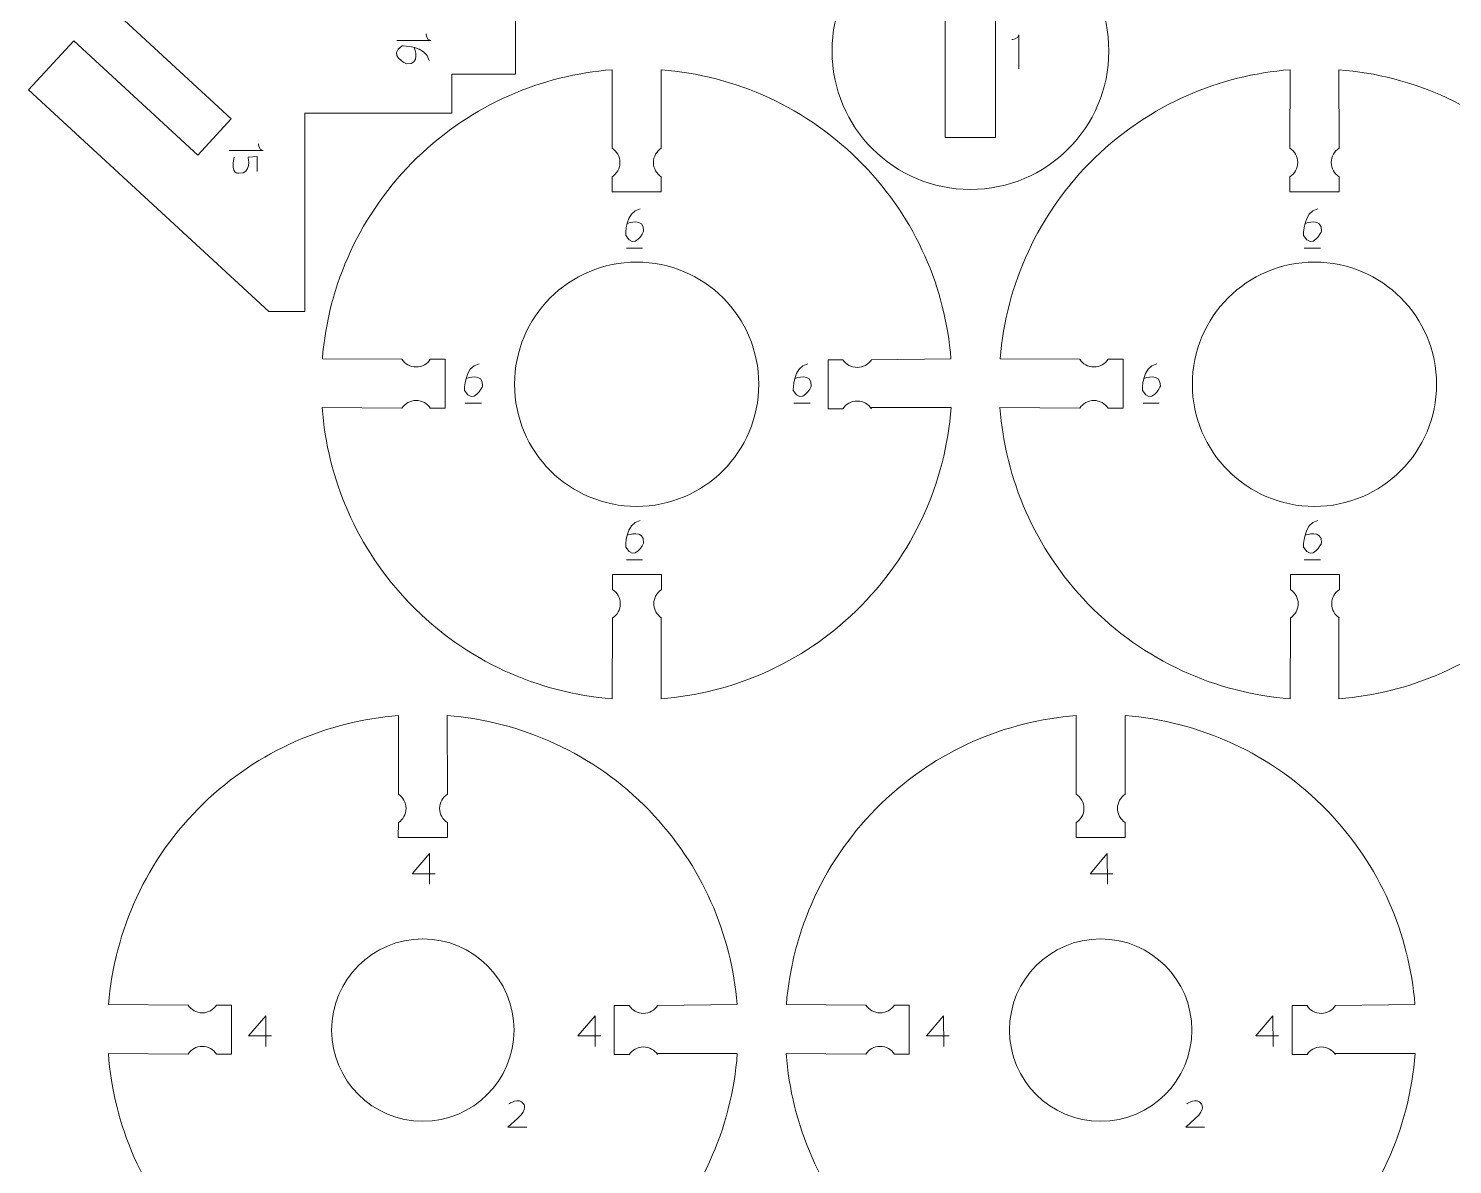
# Model space of a CAD drawing. Header units: centimetres. Extents: x -25 to 25, y -32.5 to 32.5.
# Drawn here: x -14.42 to -5.68, y 5.21 to 12.18 of the extents above; entities that cross this region are included whole.
import ezdxf

# ---------------------------------------------------------------- set-up
doc = ezdxf.new("R2010")
doc.units = ezdxf.units.CM
doc.header["$MEASUREMENT"] = 0
doc.layers.add('Capa 1', color=7, linetype='Continuous')

msp = doc.modelspace()

# ---------------------------------------------------------------- linework, layer by layer
at = {"layer": 'Capa 1', "color": 250, "lineweight": 18}
for centre in [(-10.68886, 9.99832), (-6.52608, 9.99832)]:
    msp.add_ellipse(centre, major_axis=(0, 0.75), ratio=1, dxfattribs=at)
at = {"layer": 'Capa 1', "color": 250, "lineweight": 9}
for points, knots in [([(-9.48906, 12.04405), (-9.48906, 12.51348), (-9.1085, 12.89404), (-8.63906, 12.89404), (-8.63906, 12.89404), (-8.16962, 12.89404), (-7.78907, 12.51348), (-7.78907, 12.04405), (-7.78907, 12.04405), (-7.78907, 11.57461), (-8.16962, 11.19404), (-8.63906, 11.19404), (-8.63906, 11.19404), (-9.1085, 11.19404), (-9.48906, 11.57461), (-9.48906, 12.04405)], [0, 0, 0, 0, 0.2, 0.2, 0.2, 0.2, 0.4, 0.4, 0.4, 0.4, 0.6, 0.6, 0.6, 0.6, 1, 1, 1, 1]), ([(-14.42396, 11.80524), (-14.42396, 11.80524), (-14.14582, 12.10707), (-14.14582, 12.10707), (-14.14582, 12.10707), (-14.14582, 12.10707), (-13.38414, 11.40518), (-13.38414, 11.40518), (-13.38414, 11.40518), (-13.38414, 11.40518), (-13.17885, 11.62796), (-13.17885, 11.62796), (-13.17885, 11.62796), (-13.17885, 11.62796), (-13.94053, 12.32985), (-13.94053, 12.32985), (-13.94053, 12.32985), (-13.94053, 12.32985), (-13.68734, 12.60461), (-13.68734, 12.60461), (-13.68734, 12.60461), (-13.68734, 12.60461), (-13.12743, 12.29849), (-13.12743, 12.29849), (-13.12743, 12.29849), (-13.12743, 12.29849), (-12.13513, 12.29849), (-12.13513, 12.29849), (-12.13513, 12.29849), (-12.13513, 12.29849), (-12.13513, 12.49178), (-12.13513, 12.49178), (-12.13513, 12.49178), (-12.13513, 12.49178), (-11.82379, 12.49167), (-11.82379, 12.49167), (-11.82379, 12.49167), (-11.82379, 12.49167), (-11.82379, 12.24104), (-11.82379, 12.24104), (-11.82379, 12.24104), (-11.82379, 12.24104), (-11.43375, 12.24104), (-11.43375, 12.24104), (-11.43375, 12.24104), (-11.43375, 12.24104), (-11.43375, 11.90136), (-11.43375, 11.90136), (-11.43375, 11.90136), (-11.43375, 11.90136), (-11.82349, 11.90136), (-11.82349, 11.90136), (-11.82349, 11.90136), (-11.82349, 11.90136), (-11.82349, 11.66245), (-11.82349, 11.66245), (-11.82349, 11.66245), (-11.82349, 11.66245), (-12.72665, 11.66245), (-12.72665, 11.66245), (-12.72665, 11.66245), (-12.72665, 11.66245), (-12.72665, 10.44443), (-12.72665, 10.44443), (-12.72665, 10.44443), (-12.72665, 10.44443), (-12.94725, 10.44443), (-12.94725, 10.44443), (-12.94725, 10.44443), (-12.94725, 10.44443), (-14.42396, 11.80524), (-14.42396, 11.80524)], [0, 0, 0, 0, 0.0526316, 0.0526316, 0.0526316, 0.0526316, 0.1052632, 0.1052632, 0.1052632, 0.1052632, 0.1578947, 0.1578947, 0.1578947, 0.1578947, 0.2105263, 0.2105263, 0.2105263, 0.2105263, 0.2631579, 0.2631579, 0.2631579, 0.2631579, 0.3157895, 0.3157895, 0.3157895, 0.3157895, 0.3684211, 0.3684211, 0.3684211, 0.3684211, 0.4210526, 0.4210526, 0.4210526, 0.4210526, 0.4736842, 0.4736842, 0.4736842, 0.4736842, 0.5263158, 0.5263158, 0.5263158, 0.5263158, 0.5789474, 0.5789474, 0.5789474, 0.5789474, 0.6315789, 0.6315789, 0.6315789, 0.6315789, 0.6842105, 0.6842105, 0.6842105, 0.6842105, 0.7368421, 0.7368421, 0.7368421, 0.7368421, 0.7894737, 0.7894737, 0.7894737, 0.7894737, 0.8421053, 0.8421053, 0.8421053, 0.8421053, 0.8947368, 0.8947368, 0.8947368, 0.8947368, 1, 1, 1, 1]), ([(-8.48406, 12.57405), (-8.48406, 12.57405), (-8.48406, 11.51404), (-8.48406, 11.51404), (-8.48406, 11.51404), (-8.48406, 11.51404), (-8.79407, 11.51404), (-8.79407, 11.51404), (-8.79407, 11.51404), (-8.79407, 11.51404), (-8.79407, 12.57405), (-8.79407, 12.57405), (-8.79407, 12.57405), (-8.79407, 12.57405), (-8.48406, 12.57405), (-8.48406, 12.57405)], [0, 0, 0, 0, 0.2, 0.2, 0.2, 0.2, 0.4, 0.4, 0.4, 0.4, 0.6, 0.6, 0.6, 0.6, 1, 1, 1, 1]), ([(-10.83942, 11.44671), (-10.83942, 11.44671), (-10.83888, 11.92925), (-10.83888, 11.92925), (-10.83888, 11.92925), (-11.27324, 11.89577), (-11.69891, 11.71628), (-12.0363, 11.3895), (-12.0363, 11.3895), (-12.38788, 11.04897), (-12.58258, 10.60751), (-12.61913, 10.15519), (-12.61913, 10.15519), (-12.61913, 10.15519), (-12.13052, 10.15219), (-12.13052, 10.15219)], [0, 0, 0, 0, 0.2, 0.2, 0.2, 0.2, 0.4, 0.4, 0.4, 0.4, 0.6, 0.6, 0.6, 0.6, 1, 1, 1, 1]), ([(-9.24716, 10.14899), (-9.24716, 10.14899), (-8.75842, 10.15519), (-8.75842, 10.15519), (-8.75842, 10.15519), (-8.79325, 10.58718), (-8.97259, 11.01016), (-9.29766, 11.34578), (-9.29766, 11.34578), (-9.63993, 11.69915), (-10.08415, 11.894), (-10.53888, 11.92915), (-10.53888, 11.92915), (-10.53888, 11.92915), (-10.53808, 11.44671), (-10.53808, 11.44671)], [0, 0, 0, 0, 0.2, 0.2, 0.2, 0.2, 0.4, 0.4, 0.4, 0.4, 0.6, 0.6, 0.6, 0.6, 1, 1, 1, 1]), ([(-6.67664, 11.44671), (-6.67664, 11.44671), (-6.6761, 11.92925), (-6.6761, 11.92925), (-6.6761, 11.92925), (-7.11046, 11.89577), (-7.53613, 11.71628), (-7.87352, 11.3895), (-7.87352, 11.3895), (-8.2251, 11.04897), (-8.4198, 10.60751), (-8.45635, 10.15519), (-8.45635, 10.15519), (-8.45635, 10.15519), (-7.96774, 10.15219), (-7.96774, 10.15219)], [0, 0, 0, 0, 0.2, 0.2, 0.2, 0.2, 0.4, 0.4, 0.4, 0.4, 0.6, 0.6, 0.6, 0.6, 1, 1, 1, 1]), ([(-5.08438, 10.14899), (-5.08438, 10.14899), (-4.59564, 10.15519), (-4.59564, 10.15519), (-4.59564, 10.15519), (-4.63047, 10.58718), (-4.80981, 11.01016), (-5.13488, 11.34578), (-5.13488, 11.34578), (-5.47715, 11.69915), (-5.92137, 11.894), (-6.3761, 11.92915), (-6.3761, 11.92915), (-6.3761, 11.92915), (-6.3753, 11.44671), (-6.3753, 11.44671)], [0, 0, 0, 0, 0.2, 0.2, 0.2, 0.2, 0.4, 0.4, 0.4, 0.4, 0.6, 0.6, 0.6, 0.6, 1, 1, 1, 1]), ([(-10.83942, 11.27219), (-10.83942, 11.27219), (-10.83953, 11.18059), (-10.83953, 11.18059), (-10.83953, 11.18059), (-10.83953, 11.18059), (-10.53808, 11.18059), (-10.53808, 11.18059), (-10.53808, 11.18059), (-10.53808, 11.18059), (-10.53808, 11.27221), (-10.53808, 11.27221)], [0, 0, 0, 0, 0.25, 0.25, 0.25, 0.25, 0.5, 0.5, 0.5, 0.5, 1, 1, 1, 1]), ([(-6.67664, 11.27219), (-6.67664, 11.27219), (-6.67675, 11.18059), (-6.67675, 11.18059), (-6.67675, 11.18059), (-6.67675, 11.18059), (-6.3753, 11.18059), (-6.3753, 11.18059), (-6.3753, 11.18059), (-6.3753, 11.18059), (-6.3753, 11.27221), (-6.3753, 11.27221)], [0, 0, 0, 0, 0.25, 0.25, 0.25, 0.25, 0.5, 0.5, 0.5, 0.5, 1, 1, 1, 1]), ([(-11.95601, 10.15219), (-11.95601, 10.15219), (-11.86441, 10.1523), (-11.86441, 10.1523), (-11.86441, 10.1523), (-11.86441, 10.1523), (-11.86441, 9.85085), (-11.86441, 9.85085), (-11.86441, 9.85085), (-11.86441, 9.85085), (-11.95603, 9.85085), (-11.95603, 9.85085)], [0, 0, 0, 0, 0.25, 0.25, 0.25, 0.25, 0.5, 0.5, 0.5, 0.5, 1, 1, 1, 1]), ([(-9.42167, 10.14899), (-9.42167, 10.14899), (-9.51327, 10.1491), (-9.51327, 10.1491), (-9.51327, 10.1491), (-9.51327, 10.1491), (-9.51327, 9.84765), (-9.51327, 9.84765), (-9.51327, 9.84765), (-9.51327, 9.84765), (-9.42165, 9.84765), (-9.42165, 9.84765)], [0, 0, 0, 0, 0.25, 0.25, 0.25, 0.25, 0.5, 0.5, 0.5, 0.5, 1, 1, 1, 1]), ([(-7.79323, 10.15219), (-7.79323, 10.15219), (-7.70163, 10.1523), (-7.70163, 10.1523), (-7.70163, 10.1523), (-7.70163, 10.1523), (-7.70163, 9.85085), (-7.70163, 9.85085), (-7.70163, 9.85085), (-7.70163, 9.85085), (-7.79325, 9.85085), (-7.79325, 9.85085)], [0, 0, 0, 0, 0.25, 0.25, 0.25, 0.25, 0.5, 0.5, 0.5, 0.5, 1, 1, 1, 1]), ([(-12.13052, 9.85085), (-12.13052, 9.85085), (-12.62023, 9.85518), (-12.62023, 9.85518), (-12.62023, 9.85518), (-12.58809, 9.41843), (-12.40853, 8.99004), (-12.08002, 8.65087), (-12.08002, 8.65087), (-11.73777, 8.29753), (-11.29358, 8.10267), (-10.83888, 8.06752), (-10.83888, 8.06752), (-10.83888, 8.06752), (-10.83688, 8.56358), (-10.83688, 8.56358)], [0, 0, 0, 0, 0.2, 0.2, 0.2, 0.2, 0.4, 0.4, 0.4, 0.4, 0.6, 0.6, 0.6, 0.6, 1, 1, 1, 1]), ([(-10.53915, 8.566), (-10.53915, 8.566), (-10.53887, 8.06739), (-10.53887, 8.06739), (-10.53887, 8.06739), (-10.10448, 8.10088), (-9.6788, 8.28035), (-9.34139, 8.60715), (-9.34139, 8.60715), (-8.98625, 8.95112), (-8.79122, 9.39807), (-8.7575, 9.85518), (-8.7575, 9.85518), (-8.7575, 9.85518), (-9.24637, 9.85546), (-9.24637, 9.85546)], [0, 0, 0, 0, 0.2, 0.2, 0.2, 0.2, 0.4, 0.4, 0.4, 0.4, 0.6, 0.6, 0.6, 0.6, 1, 1, 1, 1]), ([(-7.96774, 9.85085), (-7.96774, 9.85085), (-8.45745, 9.85518), (-8.45745, 9.85518), (-8.45745, 9.85518), (-8.42531, 9.41843), (-8.24575, 8.99004), (-7.91724, 8.65087), (-7.91724, 8.65087), (-7.57499, 8.29753), (-7.1308, 8.10267), (-6.6761, 8.06752), (-6.6761, 8.06752), (-6.6761, 8.06752), (-6.6741, 8.56358), (-6.6741, 8.56358)], [0, 0, 0, 0, 0.2, 0.2, 0.2, 0.2, 0.4, 0.4, 0.4, 0.4, 0.6, 0.6, 0.6, 0.6, 1, 1, 1, 1]), ([(-6.37637, 8.566), (-6.37637, 8.566), (-6.37609, 8.06739), (-6.37609, 8.06739), (-6.37609, 8.06739), (-5.9417, 8.10088), (-5.51602, 8.28035), (-5.17861, 8.60715), (-5.17861, 8.60715), (-4.82347, 8.95112), (-4.62844, 9.39807), (-4.59472, 9.85518), (-4.59472, 9.85518), (-4.59472, 9.85518), (-5.08359, 9.85546), (-5.08359, 9.85546)], [0, 0, 0, 0, 0.2, 0.2, 0.2, 0.2, 0.4, 0.4, 0.4, 0.4, 0.6, 0.6, 0.6, 0.6, 1, 1, 1, 1]), ([(-10.83688, 8.73811), (-10.83688, 8.73811), (-10.83699, 8.82971), (-10.83699, 8.82971), (-10.83699, 8.82971), (-10.83699, 8.82971), (-10.53554, 8.82971), (-10.53554, 8.82971), (-10.53554, 8.82971), (-10.53554, 8.82971), (-10.53554, 8.73809), (-10.53554, 8.73809)], [0, 0, 0, 0, 0.25, 0.25, 0.25, 0.25, 0.5, 0.5, 0.5, 0.5, 1, 1, 1, 1]), ([(-6.6741, 8.73811), (-6.6741, 8.73811), (-6.67421, 8.82971), (-6.67421, 8.82971), (-6.67421, 8.82971), (-6.67421, 8.82971), (-6.37276, 8.82971), (-6.37276, 8.82971), (-6.37276, 8.82971), (-6.37276, 8.82971), (-6.37276, 8.73809), (-6.37276, 8.73809)], [0, 0, 0, 0, 0.25, 0.25, 0.25, 0.25, 0.5, 0.5, 0.5, 0.5, 1, 1, 1, 1]), ([(-12.15253, 7.48156), (-12.15253, 7.48156), (-12.15199, 7.9641), (-12.15199, 7.9641), (-12.15199, 7.9641), (-12.58635, 7.93062), (-13.01202, 7.75113), (-13.34941, 7.42435), (-13.34941, 7.42435), (-13.70099, 7.08382), (-13.89569, 6.64236), (-13.93224, 6.19004), (-13.93224, 6.19004), (-13.93224, 6.19004), (-13.44363, 6.18704), (-13.44363, 6.18704)], [0, 0, 0, 0, 0.2, 0.2, 0.2, 0.2, 0.4, 0.4, 0.4, 0.4, 0.6, 0.6, 0.6, 0.6, 1, 1, 1, 1]), ([(-10.56027, 6.18384), (-10.56027, 6.18384), (-10.07153, 6.19004), (-10.07153, 6.19004), (-10.07153, 6.19004), (-10.10636, 6.62203), (-10.2857, 7.04501), (-10.61077, 7.38063), (-10.61077, 7.38063), (-10.95304, 7.734), (-11.39726, 7.92885), (-11.85199, 7.964), (-11.85199, 7.964), (-11.85199, 7.964), (-11.85119, 7.48156), (-11.85119, 7.48156)], [0, 0, 0, 0, 0.2, 0.2, 0.2, 0.2, 0.4, 0.4, 0.4, 0.4, 0.6, 0.6, 0.6, 0.6, 1, 1, 1, 1]), ([(-7.98975, 7.48156), (-7.98975, 7.48156), (-7.98921, 7.9641), (-7.98921, 7.9641), (-7.98921, 7.9641), (-8.42357, 7.93062), (-8.84924, 7.75113), (-9.18663, 7.42435), (-9.18663, 7.42435), (-9.53821, 7.08382), (-9.73291, 6.64236), (-9.76946, 6.19004), (-9.76946, 6.19004), (-9.76946, 6.19004), (-9.28085, 6.18704), (-9.28085, 6.18704)], [0, 0, 0, 0, 0.2, 0.2, 0.2, 0.2, 0.4, 0.4, 0.4, 0.4, 0.6, 0.6, 0.6, 0.6, 1, 1, 1, 1]), ([(-6.39749, 6.18384), (-6.39749, 6.18384), (-5.90875, 6.19004), (-5.90875, 6.19004), (-5.90875, 6.19004), (-5.94358, 6.62203), (-6.12292, 7.04501), (-6.44799, 7.38063), (-6.44799, 7.38063), (-6.79026, 7.734), (-7.23448, 7.92885), (-7.68921, 7.964), (-7.68921, 7.964), (-7.68921, 7.964), (-7.68841, 7.48156), (-7.68841, 7.48156)], [0, 0, 0, 0, 0.2, 0.2, 0.2, 0.2, 0.4, 0.4, 0.4, 0.4, 0.6, 0.6, 0.6, 0.6, 1, 1, 1, 1]), ([(-12.15253, 7.30705), (-12.12383, 7.32548), (-12.10481, 7.35767), (-12.10481, 7.39431), (-12.10481, 7.39431), (-12.10481, 7.43094), (-12.12383, 7.46314), (-12.15253, 7.48156)], [0, 0, 0, 0, 0.3333333, 0.3333333, 0.3333333, 0.3333333, 1, 1, 1, 1]), ([(-11.85119, 7.30705), (-11.87989, 7.32548), (-11.89891, 7.35767), (-11.89891, 7.39431), (-11.89891, 7.39431), (-11.89891, 7.43094), (-11.87989, 7.46314), (-11.85119, 7.48156)], [0, 0, 0, 0, 0.3333333, 0.3333333, 0.3333333, 0.3333333, 1, 1, 1, 1]), ([(-7.98975, 7.30705), (-7.96105, 7.32548), (-7.94203, 7.35767), (-7.94203, 7.39431), (-7.94203, 7.39431), (-7.94203, 7.43094), (-7.96105, 7.46314), (-7.98975, 7.48156)], [0, 0, 0, 0, 0.3333333, 0.3333333, 0.3333333, 0.3333333, 1, 1, 1, 1]), ([(-7.68841, 7.30705), (-7.71711, 7.32548), (-7.73613, 7.35767), (-7.73613, 7.39431), (-7.73613, 7.39431), (-7.73613, 7.43094), (-7.71711, 7.46314), (-7.68841, 7.48156)], [0, 0, 0, 0, 0.3333333, 0.3333333, 0.3333333, 0.3333333, 1, 1, 1, 1]), ([(-12.15253, 7.30704), (-12.15253, 7.30704), (-12.15264, 7.21544), (-12.15264, 7.21544), (-12.15264, 7.21544), (-12.15264, 7.21544), (-11.85119, 7.21544), (-11.85119, 7.21544), (-11.85119, 7.21544), (-11.85119, 7.21544), (-11.85119, 7.30706), (-11.85119, 7.30706)], [0, 0, 0, 0, 0.25, 0.25, 0.25, 0.25, 0.5, 0.5, 0.5, 0.5, 1, 1, 1, 1]), ([(-7.98975, 7.30704), (-7.98975, 7.30704), (-7.98986, 7.21544), (-7.98986, 7.21544), (-7.98986, 7.21544), (-7.98986, 7.21544), (-7.68841, 7.21544), (-7.68841, 7.21544), (-7.68841, 7.21544), (-7.68841, 7.21544), (-7.68841, 7.30706), (-7.68841, 7.30706)], [0, 0, 0, 0, 0.25, 0.25, 0.25, 0.25, 0.5, 0.5, 0.5, 0.5, 1, 1, 1, 1]), ([(-12.56198, 6.03317), (-12.56198, 5.72388), (-12.31126, 5.47319), (-12.00199, 5.47319), (-12.00199, 5.47319), (-11.69272, 5.47315), (-11.44199, 5.72388), (-11.44199, 6.03317), (-11.44199, 6.03317), (-11.44198, 6.34247), (-11.69272, 6.59316), (-12.00198, 6.59316), (-12.00198, 6.59316), (-12.31126, 6.59317), (-12.56198, 6.34247), (-12.56198, 6.03317)], [0, 0, 0, 0, 0.2, 0.2, 0.2, 0.2, 0.4, 0.4, 0.4, 0.4, 0.6, 0.6, 0.6, 0.6, 1, 1, 1, 1]), ([(-8.3992, 6.03317), (-8.3992, 5.72388), (-8.14848, 5.47319), (-7.83921, 5.47319), (-7.83921, 5.47319), (-7.52994, 5.47315), (-7.27921, 5.72388), (-7.27921, 6.03317), (-7.27921, 6.03317), (-7.2792, 6.34247), (-7.52994, 6.59316), (-7.8392, 6.59316), (-7.8392, 6.59316), (-8.14848, 6.59317), (-8.3992, 6.34247), (-8.3992, 6.03317)], [0, 0, 0, 0, 0.2, 0.2, 0.2, 0.2, 0.4, 0.4, 0.4, 0.4, 0.6, 0.6, 0.6, 0.6, 1, 1, 1, 1]), ([(-13.26912, 6.18704), (-13.28755, 6.15834), (-13.31974, 6.13932), (-13.35638, 6.13932), (-13.35638, 6.13932), (-13.39301, 6.13932), (-13.42521, 6.15834), (-13.44363, 6.18704)], [0, 0, 0, 0, 0.3333333, 0.3333333, 0.3333333, 0.3333333, 1, 1, 1, 1]), ([(-13.26912, 6.18704), (-13.26912, 6.18704), (-13.17752, 6.18715), (-13.17752, 6.18715), (-13.17752, 6.18715), (-13.17752, 6.18715), (-13.17752, 5.8857), (-13.17752, 5.8857), (-13.17752, 5.8857), (-13.17752, 5.8857), (-13.26914, 5.8857), (-13.26914, 5.8857)], [0, 0, 0, 0, 0.25, 0.25, 0.25, 0.25, 0.5, 0.5, 0.5, 0.5, 1, 1, 1, 1]), ([(-10.73478, 6.18384), (-10.73478, 6.18384), (-10.82638, 6.18395), (-10.82638, 6.18395), (-10.82638, 6.18395), (-10.82638, 6.18395), (-10.82638, 5.8825), (-10.82638, 5.8825), (-10.82638, 5.8825), (-10.82638, 5.8825), (-10.73476, 5.8825), (-10.73476, 5.8825)], [0, 0, 0, 0, 0.25, 0.25, 0.25, 0.25, 0.5, 0.5, 0.5, 0.5, 1, 1, 1, 1]), ([(-10.56027, 6.18384), (-10.5787, 6.15514), (-10.61089, 6.13612), (-10.64753, 6.13612), (-10.64753, 6.13612), (-10.68416, 6.13612), (-10.71636, 6.15514), (-10.73478, 6.18384)], [0, 0, 0, 0, 0.3333333, 0.3333333, 0.3333333, 0.3333333, 1, 1, 1, 1]), ([(-9.10634, 6.18704), (-9.12477, 6.15834), (-9.15696, 6.13932), (-9.1936, 6.13932), (-9.1936, 6.13932), (-9.23023, 6.13932), (-9.26243, 6.15834), (-9.28085, 6.18704)], [0, 0, 0, 0, 0.3333333, 0.3333333, 0.3333333, 0.3333333, 1, 1, 1, 1]), ([(-9.10634, 6.18704), (-9.10634, 6.18704), (-9.01474, 6.18715), (-9.01474, 6.18715), (-9.01474, 6.18715), (-9.01474, 6.18715), (-9.01474, 5.8857), (-9.01474, 5.8857), (-9.01474, 5.8857), (-9.01474, 5.8857), (-9.10636, 5.8857), (-9.10636, 5.8857)], [0, 0, 0, 0, 0.25, 0.25, 0.25, 0.25, 0.5, 0.5, 0.5, 0.5, 1, 1, 1, 1]), ([(-6.572, 6.18384), (-6.572, 6.18384), (-6.6636, 6.18395), (-6.6636, 6.18395), (-6.6636, 6.18395), (-6.6636, 6.18395), (-6.6636, 5.8825), (-6.6636, 5.8825), (-6.6636, 5.8825), (-6.6636, 5.8825), (-6.57198, 5.8825), (-6.57198, 5.8825)], [0, 0, 0, 0, 0.25, 0.25, 0.25, 0.25, 0.5, 0.5, 0.5, 0.5, 1, 1, 1, 1]), ([(-6.39749, 6.18384), (-6.41592, 6.15514), (-6.44811, 6.13612), (-6.48475, 6.13612), (-6.48475, 6.13612), (-6.52138, 6.13612), (-6.55358, 6.15514), (-6.572, 6.18384)], [0, 0, 0, 0, 0.3333333, 0.3333333, 0.3333333, 0.3333333, 1, 1, 1, 1]), ([(-13.44363, 5.8857), (-13.44363, 5.8857), (-13.93334, 5.89003), (-13.93334, 5.89003), (-13.93334, 5.89003), (-13.9012, 5.45328), (-13.72164, 5.02489), (-13.39313, 4.68572), (-13.39313, 4.68572), (-13.05088, 4.33238), (-12.60669, 4.13752), (-12.15199, 4.10237), (-12.15199, 4.10237), (-12.15199, 4.10237), (-12.14999, 4.59843), (-12.14999, 4.59843)], [0, 0, 0, 0, 0.2, 0.2, 0.2, 0.2, 0.4, 0.4, 0.4, 0.4, 0.6, 0.6, 0.6, 0.6, 1, 1, 1, 1]), ([(-13.26912, 5.8857), (-13.28755, 5.9144), (-13.31974, 5.93342), (-13.35638, 5.93342), (-13.35638, 5.93342), (-13.39301, 5.93342), (-13.42521, 5.9144), (-13.44363, 5.8857)], [0, 0, 0, 0, 0.3333333, 0.3333333, 0.3333333, 0.3333333, 1, 1, 1, 1]), ([(-11.85226, 4.60085), (-11.85226, 4.60085), (-11.85198, 4.10224), (-11.85198, 4.10224), (-11.85198, 4.10224), (-11.41759, 4.13573), (-10.99191, 4.3152), (-10.6545, 4.642), (-10.6545, 4.642), (-10.29936, 4.98597), (-10.10433, 5.43292), (-10.07061, 5.89003), (-10.07061, 5.89003), (-10.07061, 5.89003), (-10.55948, 5.89031), (-10.55948, 5.89031)], [0, 0, 0, 0, 0.2, 0.2, 0.2, 0.2, 0.4, 0.4, 0.4, 0.4, 0.6, 0.6, 0.6, 0.6, 1, 1, 1, 1]), ([(-10.56027, 5.8825), (-10.5787, 5.9112), (-10.61089, 5.93022), (-10.64753, 5.93022), (-10.64753, 5.93022), (-10.68416, 5.93022), (-10.71636, 5.9112), (-10.73478, 5.8825)], [0, 0, 0, 0, 0.3333333, 0.3333333, 0.3333333, 0.3333333, 1, 1, 1, 1]), ([(-9.28085, 5.8857), (-9.28085, 5.8857), (-9.77056, 5.89003), (-9.77056, 5.89003), (-9.77056, 5.89003), (-9.73842, 5.45328), (-9.55886, 5.02489), (-9.23035, 4.68572), (-9.23035, 4.68572), (-8.8881, 4.33238), (-8.44391, 4.13752), (-7.98921, 4.10237), (-7.98921, 4.10237), (-7.98921, 4.10237), (-7.98721, 4.59843), (-7.98721, 4.59843)], [0, 0, 0, 0, 0.2, 0.2, 0.2, 0.2, 0.4, 0.4, 0.4, 0.4, 0.6, 0.6, 0.6, 0.6, 1, 1, 1, 1]), ([(-9.10634, 5.8857), (-9.12477, 5.9144), (-9.15696, 5.93342), (-9.1936, 5.93342), (-9.1936, 5.93342), (-9.23023, 5.93342), (-9.26243, 5.9144), (-9.28085, 5.8857)], [0, 0, 0, 0, 0.3333333, 0.3333333, 0.3333333, 0.3333333, 1, 1, 1, 1]), ([(-7.68948, 4.60085), (-7.68948, 4.60085), (-7.6892, 4.10224), (-7.6892, 4.10224), (-7.6892, 4.10224), (-7.25481, 4.13573), (-6.82913, 4.3152), (-6.49172, 4.642), (-6.49172, 4.642), (-6.13658, 4.98597), (-5.94155, 5.43292), (-5.90783, 5.89003), (-5.90783, 5.89003), (-5.90783, 5.89003), (-6.3967, 5.89031), (-6.3967, 5.89031)], [0, 0, 0, 0, 0.2, 0.2, 0.2, 0.2, 0.4, 0.4, 0.4, 0.4, 0.6, 0.6, 0.6, 0.6, 1, 1, 1, 1]), ([(-6.39749, 5.8825), (-6.41592, 5.9112), (-6.44811, 5.93022), (-6.48475, 5.93022), (-6.48475, 5.93022), (-6.52138, 5.93022), (-6.55358, 5.9112), (-6.572, 5.8825)], [0, 0, 0, 0, 0.3333333, 0.3333333, 0.3333333, 0.3333333, 1, 1, 1, 1])]:
    msp.add_open_spline(points, degree=3, knots=knots, dxfattribs=at)
at = {"layer": 'Capa 1', "color": 22, "lineweight": 5}
for points, knots in [([(-12.05396, 12.0636), (-12.05396, 12.0636), (-12.01341, 11.95976), (-12.10207, 11.96471), (-12.10207, 11.96471), (-12.10207, 11.96471), (-12.22384, 12.0199), (-12.12815, 12.07516), (-12.12815, 12.07516), (-12.12815, 12.07516), (-11.98308, 12.0801), (-11.96332, 11.98619)], [0, 0, 0, 0, 0.25, 0.25, 0.25, 0.25, 0.5, 0.5, 0.5, 0.5, 1, 1, 1, 1]), ([(-13.07496, 11.39312), (-13.07496, 11.39312), (-13.0509, 11.28803), (-13.13213, 11.29421), (-13.13213, 11.29421), (-13.13213, 11.29421), (-13.18782, 11.2831), (-13.16061, 11.39312)], [0, 0, 0, 0, 0.3333333, 0.3333333, 0.3333333, 0.3333333, 1, 1, 1, 1]), ([(-13.01913, 11.30494), (-13.01913, 11.30494), (-13.01858, 11.39641), (-13.01858, 11.39641), (-13.01858, 11.39641), (-13.01858, 11.39641), (-13.07496, 11.39312), (-13.07496, 11.39312)], [0, 0, 0, 0, 0.3333333, 0.3333333, 0.3333333, 0.3333333, 1, 1, 1, 1]), ([(-10.74473, 10.98552), (-10.74473, 10.98552), (-10.64089, 11.02607), (-10.64584, 10.93741), (-10.64584, 10.93741), (-10.64584, 10.93741), (-10.70103, 10.81564), (-10.75629, 10.91133), (-10.75629, 10.91133), (-10.75629, 10.91133), (-10.76123, 11.0564), (-10.66732, 11.07616)], [0, 0, 0, 0, 0.25, 0.25, 0.25, 0.25, 0.5, 0.5, 0.5, 0.5, 1, 1, 1, 1]), ([(-6.58195, 10.98552), (-6.58195, 10.98552), (-6.47811, 11.02607), (-6.48306, 10.93741), (-6.48306, 10.93741), (-6.48306, 10.93741), (-6.53825, 10.81564), (-6.59351, 10.91133), (-6.59351, 10.91133), (-6.59351, 10.91133), (-6.59845, 11.0564), (-6.50454, 11.07616)], [0, 0, 0, 0, 0.25, 0.25, 0.25, 0.25, 0.5, 0.5, 0.5, 0.5, 1, 1, 1, 1]), ([(-11.73441, 10.03378), (-11.73441, 10.03378), (-11.63057, 10.07433), (-11.63552, 9.98567), (-11.63552, 9.98567), (-11.63552, 9.98567), (-11.69071, 9.8639), (-11.74597, 9.95959), (-11.74597, 9.95959), (-11.74597, 9.95959), (-11.75091, 10.10466), (-11.657, 10.12442)], [0, 0, 0, 0, 0.25, 0.25, 0.25, 0.25, 0.5, 0.5, 0.5, 0.5, 1, 1, 1, 1]), ([(-9.71568, 10.03378), (-9.71568, 10.03378), (-9.61184, 10.07433), (-9.61679, 9.98567), (-9.61679, 9.98567), (-9.61679, 9.98567), (-9.67198, 9.8639), (-9.72724, 9.95959), (-9.72724, 9.95959), (-9.72724, 9.95959), (-9.73218, 10.10466), (-9.63827, 10.12442)], [0, 0, 0, 0, 0.25, 0.25, 0.25, 0.25, 0.5, 0.5, 0.5, 0.5, 1, 1, 1, 1]), ([(-7.57163, 10.03378), (-7.57163, 10.03378), (-7.46779, 10.07433), (-7.47274, 9.98567), (-7.47274, 9.98567), (-7.47274, 9.98567), (-7.52793, 9.8639), (-7.58319, 9.95959), (-7.58319, 9.95959), (-7.58319, 9.95959), (-7.58813, 10.10466), (-7.49422, 10.12442)], [0, 0, 0, 0, 0.25, 0.25, 0.25, 0.25, 0.5, 0.5, 0.5, 0.5, 1, 1, 1, 1]), ([(-10.74473, 9.07167), (-10.74473, 9.07167), (-10.64089, 9.11222), (-10.64584, 9.02356), (-10.64584, 9.02356), (-10.64584, 9.02356), (-10.70103, 8.90179), (-10.75629, 8.99748), (-10.75629, 8.99748), (-10.75629, 8.99748), (-10.76123, 9.14255), (-10.66732, 9.16231)], [0, 0, 0, 0, 0.25, 0.25, 0.25, 0.25, 0.5, 0.5, 0.5, 0.5, 1, 1, 1, 1]), ([(-6.58195, 9.07167), (-6.58195, 9.07167), (-6.47811, 9.11222), (-6.48306, 9.02356), (-6.48306, 9.02356), (-6.48306, 9.02356), (-6.53825, 8.90179), (-6.59351, 8.99748), (-6.59351, 8.99748), (-6.59351, 8.99748), (-6.59845, 9.14255), (-6.50454, 9.16231)], [0, 0, 0, 0, 0.25, 0.25, 0.25, 0.25, 0.5, 0.5, 0.5, 0.5, 1, 1, 1, 1]), ([(-11.92702, 6.99293), (-11.92702, 6.99293), (-12.06668, 6.99293), (-12.06668, 6.99293), (-12.06668, 6.99293), (-12.06668, 6.99293), (-11.96163, 7.11654), (-11.96163, 7.11654), (-11.96163, 7.11654), (-11.96163, 7.11654), (-11.96042, 6.92863), (-11.96042, 6.92863)], [0, 0, 0, 0, 0.25, 0.25, 0.25, 0.25, 0.5, 0.5, 0.5, 0.5, 1, 1, 1, 1]), ([(-7.76424, 6.99293), (-7.76424, 6.99293), (-7.9039, 6.99293), (-7.9039, 6.99293), (-7.9039, 6.99293), (-7.9039, 6.99293), (-7.79885, 7.11654), (-7.79885, 7.11654), (-7.79885, 7.11654), (-7.79885, 7.11654), (-7.79764, 6.92863), (-7.79764, 6.92863)], [0, 0, 0, 0, 0.25, 0.25, 0.25, 0.25, 0.5, 0.5, 0.5, 0.5, 1, 1, 1, 1]), ([(-12.93206, 5.99749), (-12.93206, 5.99749), (-13.07172, 5.99749), (-13.07172, 5.99749), (-13.07172, 5.99749), (-13.07172, 5.99749), (-12.96667, 6.1211), (-12.96667, 6.1211), (-12.96667, 6.1211), (-12.96667, 6.1211), (-12.96546, 5.93319), (-12.96546, 5.93319)], [0, 0, 0, 0, 0.25, 0.25, 0.25, 0.25, 0.5, 0.5, 0.5, 0.5, 1, 1, 1, 1]), ([(-10.90948, 5.99749), (-10.90948, 5.99749), (-11.04914, 5.99749), (-11.04914, 5.99749), (-11.04914, 5.99749), (-11.04914, 5.99749), (-10.94409, 6.1211), (-10.94409, 6.1211), (-10.94409, 6.1211), (-10.94409, 6.1211), (-10.94288, 5.93319), (-10.94288, 5.93319)], [0, 0, 0, 0, 0.25, 0.25, 0.25, 0.25, 0.5, 0.5, 0.5, 0.5, 1, 1, 1, 1]), ([(-8.76928, 5.99749), (-8.76928, 5.99749), (-8.90894, 5.99749), (-8.90894, 5.99749), (-8.90894, 5.99749), (-8.90894, 5.99749), (-8.80389, 6.1211), (-8.80389, 6.1211), (-8.80389, 6.1211), (-8.80389, 6.1211), (-8.80268, 5.93319), (-8.80268, 5.93319)], [0, 0, 0, 0, 0.25, 0.25, 0.25, 0.25, 0.5, 0.5, 0.5, 0.5, 1, 1, 1, 1]), ([(-6.7467, 5.99749), (-6.7467, 5.99749), (-6.88636, 5.99749), (-6.88636, 5.99749), (-6.88636, 5.99749), (-6.88636, 5.99749), (-6.78131, 6.1211), (-6.78131, 6.1211), (-6.78131, 6.1211), (-6.78131, 6.1211), (-6.7801, 5.93319), (-6.7801, 5.93319)], [0, 0, 0, 0, 0.25, 0.25, 0.25, 0.25, 0.5, 0.5, 0.5, 0.5, 1, 1, 1, 1]), ([(-11.47301, 5.58099), (-11.47301, 5.58099), (-11.41118, 5.6218), (-11.38402, 5.58099), (-11.38402, 5.58099), (-11.38402, 5.58099), (-11.3531, 5.55009), (-11.42109, 5.49075)], [0, 0, 0, 0, 0.3333333, 0.3333333, 0.3333333, 0.3333333, 1, 1, 1, 1]), ([(-7.31023, 5.58099), (-7.31023, 5.58099), (-7.2484, 5.6218), (-7.22124, 5.58099), (-7.22124, 5.58099), (-7.22124, 5.58099), (-7.19032, 5.55009), (-7.25831, 5.49075)], [0, 0, 0, 0, 0.3333333, 0.3333333, 0.3333333, 0.3333333, 1, 1, 1, 1]), ([(-11.42109, 5.49075), (-11.42109, 5.49075), (-11.47917, 5.43637), (-11.47917, 5.43637), (-11.47917, 5.43637), (-11.47917, 5.43637), (-11.36385, 5.43637), (-11.36385, 5.43637)], [0, 0, 0, 0, 0.3333333, 0.3333333, 0.3333333, 0.3333333, 1, 1, 1, 1]), ([(-7.25831, 5.49075), (-7.25831, 5.49075), (-7.31639, 5.43637), (-7.31639, 5.43637), (-7.31639, 5.43637), (-7.31639, 5.43637), (-7.20107, 5.43637), (-7.20107, 5.43637)], [0, 0, 0, 0, 0.3333333, 0.3333333, 0.3333333, 0.3333333, 1, 1, 1, 1])]:
    msp.add_open_spline(points, degree=3, knots=knots, dxfattribs=at)
for points in [[(-11.95245, 12.10843), (-11.95245, 12.10843), (-12.16196, 12.10843), (-12.16196, 12.10843)], [(-11.98187, 12.15048), (-11.98187, 12.15048), (-11.98022, 12.11007), (-11.95245, 12.10843)], [(-8.38405, 12.11419), (-8.38405, 12.11419), (-8.34364, 12.11584), (-8.342, 12.14361)], [(-8.342, 12.14361), (-8.342, 12.14361), (-8.342, 11.9341), (-8.342, 11.9341)], [(-13.01113, 11.47521), (-13.01113, 11.47521), (-13.00948, 11.4348), (-12.98171, 11.43316)], [(-12.98171, 11.43316), (-12.98171, 11.43316), (-13.19122, 11.43316), (-13.19122, 11.43316)]]:
    msp.add_open_spline(points, degree=3, dxfattribs=at)
at = {"layer": 'Capa 1', "color": 250, "lineweight": 18}
for points in [[(-10.83942, 11.2722), (-10.81072, 11.29063), (-10.7917, 11.32282), (-10.7917, 11.35946), (-10.7917, 11.35946), (-10.7917, 11.39609), (-10.81072, 11.42829), (-10.83942, 11.44671)], [(-10.53808, 11.2722), (-10.56678, 11.29063), (-10.5858, 11.32282), (-10.5858, 11.35946), (-10.5858, 11.35946), (-10.5858, 11.39609), (-10.56678, 11.42829), (-10.53808, 11.44671)], [(-6.67664, 11.2722), (-6.64794, 11.29063), (-6.62892, 11.32282), (-6.62892, 11.35946), (-6.62892, 11.35946), (-6.62892, 11.39609), (-6.64794, 11.42829), (-6.67664, 11.44671)], [(-6.3753, 11.2722), (-6.404, 11.29063), (-6.42302, 11.32282), (-6.42302, 11.35946), (-6.42302, 11.35946), (-6.42302, 11.39609), (-6.404, 11.42829), (-6.3753, 11.44671)], [(-11.95601, 10.15219), (-11.97444, 10.12349), (-12.00663, 10.10447), (-12.04327, 10.10447), (-12.04327, 10.10447), (-12.0799, 10.10447), (-12.1121, 10.12349), (-12.13052, 10.15219)], [(-9.24716, 10.14899), (-9.26559, 10.12029), (-9.29778, 10.10127), (-9.33442, 10.10127), (-9.33442, 10.10127), (-9.37105, 10.10127), (-9.40325, 10.12029), (-9.42167, 10.14899)], [(-7.79323, 10.15219), (-7.81166, 10.12349), (-7.84385, 10.10447), (-7.88049, 10.10447), (-7.88049, 10.10447), (-7.91712, 10.10447), (-7.94932, 10.12349), (-7.96774, 10.15219)], [(-11.95601, 9.85085), (-11.97444, 9.87955), (-12.00663, 9.89857), (-12.04327, 9.89857), (-12.04327, 9.89857), (-12.0799, 9.89857), (-12.1121, 9.87955), (-12.13052, 9.85085)], [(-9.24716, 9.84765), (-9.26559, 9.87635), (-9.29778, 9.89537), (-9.33442, 9.89537), (-9.33442, 9.89537), (-9.37105, 9.89537), (-9.40325, 9.87635), (-9.42167, 9.84765)], [(-7.79323, 9.85085), (-7.81166, 9.87955), (-7.84385, 9.89857), (-7.88049, 9.89857), (-7.88049, 9.89857), (-7.91712, 9.89857), (-7.94932, 9.87955), (-7.96774, 9.85085)], [(-10.83688, 8.56358), (-10.80818, 8.58201), (-10.78916, 8.6142), (-10.78916, 8.65084), (-10.78916, 8.65084), (-10.78916, 8.68747), (-10.80818, 8.71967), (-10.83688, 8.73809)], [(-10.53554, 8.56358), (-10.56424, 8.58201), (-10.58326, 8.6142), (-10.58326, 8.65084), (-10.58326, 8.65084), (-10.58326, 8.68747), (-10.56424, 8.71967), (-10.53554, 8.73809)], [(-6.6741, 8.56358), (-6.6454, 8.58201), (-6.62638, 8.6142), (-6.62638, 8.65084), (-6.62638, 8.65084), (-6.62638, 8.68747), (-6.6454, 8.71967), (-6.6741, 8.73809)], [(-6.37276, 8.56358), (-6.40146, 8.58201), (-6.42048, 8.6142), (-6.42048, 8.65084), (-6.42048, 8.65084), (-6.42048, 8.68747), (-6.40146, 8.71967), (-6.37276, 8.73809)]]:
    msp.add_open_spline(points, degree=3, knots=[0, 0, 0, 0, 0.3333333, 0.3333333, 0.3333333, 0.3333333, 1, 1, 1, 1], dxfattribs=at)
at = {"layer": 'Capa 1', "color": 240, "lineweight": 9}
for points in [[(-10.75173, 10.83425), (-10.75173, 10.83425), (-10.65251, 10.83425), (-10.65251, 10.83425)], [(-6.58895, 10.83425), (-6.58895, 10.83425), (-6.48973, 10.83425), (-6.48973, 10.83425)], [(-11.74141, 9.88251), (-11.74141, 9.88251), (-11.64219, 9.88251), (-11.64219, 9.88251)], [(-9.72268, 9.88251), (-9.72268, 9.88251), (-9.62346, 9.88251), (-9.62346, 9.88251)], [(-7.57863, 9.88251), (-7.57863, 9.88251), (-7.47941, 9.88251), (-7.47941, 9.88251)], [(-10.75173, 8.9204), (-10.75173, 8.9204), (-10.65251, 8.9204), (-10.65251, 8.9204)], [(-6.58895, 8.9204), (-6.58895, 8.9204), (-6.48973, 8.9204), (-6.48973, 8.9204)]]:
    msp.add_open_spline(points, degree=3, dxfattribs=at)

doc.saveas('drawing.dxf')
